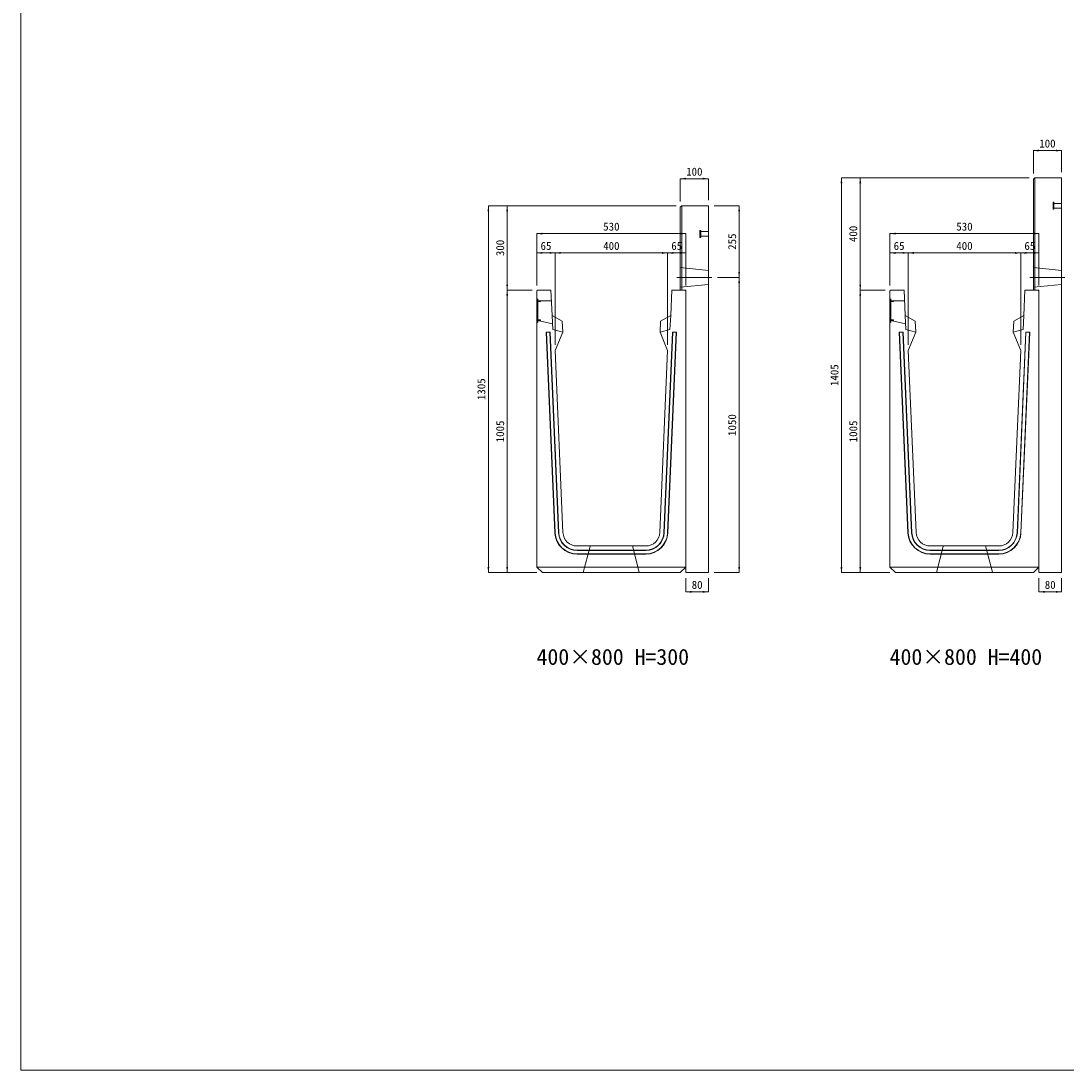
# Model space of a CAD drawing. Units: millimetres at full size. Extents: x -7442 to 51876, y 9625 to 40052.
# Drawn here: x 20252 to 23969, y 22059 to 25790 of the extents above; entities that cross this region are included whole.
import ezdxf
from ezdxf.enums import TextEntityAlignment as Align

# ---------------------------------------------------------------- set-up
doc = ezdxf.new("R2010")
doc.units = ezdxf.units.MM
doc.header["$LTSCALE"] = 16
for name, pattern in [('DASHED', [7.5, 6, -1.5]), ('USER1', [13.5, 7.5, -6]), ('USER2', [285.75, 190.5, -31.75, 31.75, -31.75])]:
    doc.linetypes.add(name, pattern=pattern)
doc.layers.add('0_2', color=7, linetype='Continuous')
for name, color, linetype, lineweight in [('HOLE', 7, 'DASHED', 9), ('KIJUN', 5, 'Continuous', 9), ('WWAY', 5, 'Continuous', 9), ('寸法線', 7, 'Continuous', 9), ('本体', 2, 'Continuous', 13), ('補助線', 8, 'Continuous', 9), ('ｲﾝｻｰﾄ', 3, 'USER1', 9)]:
    doc.layers.add(name, color=color, linetype=linetype, lineweight=lineweight)
doc.styles.add('ＭＳ ゴシック', font='')
doc.styles.get('ＭＳ ゴシック').set_extended_font_data('MS Gothic')

# ---------------------------------------------------------------- blocks, each defined once
blk = doc.blocks.new('filled_arrow')
at = {"color": 0, "linetype": 'Continuous', "lineweight": -2}
blk.add_solid([(7.5, 1.25), (0, 0), (7.5, -1.25)], dxfattribs=at)

msp = doc.modelspace()

# ---------------------------------------------------------------- linework, layer by layer
at = {"layer": 'HOLE'}
for points in [[(22276.68, 23922.89), (22426.68, 23922.89), (22451.68, 23827.89), (22251.68, 23827.89)], [(23532.42, 23922.89), (23682.42, 23922.89), (23707.42, 23827.89), (23507.42, 23827.89)]]:
    msp.add_lwpolyline(points, close=True, dxfattribs=at)
at = {"layer": 'KIJUN'}
for p, q in [((22120.85, 24682.89), (22119.81, 24683.89)), ((22120.85, 24682.89), (22151.65, 23969.53)), ((22133.82, 24683.89), (22132.86, 24682.89)), ((22569.55, 24683.89), (22538.74, 23970.09)), ((22569.55, 24683.89), (22570.5, 24682.89)), ((22582.52, 24682.89), (22583.56, 24683.89)), ((23376.59, 24682.89), (23375.55, 24683.89)), ((23376.59, 24682.89), (23407.38, 23969.53)), ((23389.56, 24683.89), (23388.6, 24682.89)), ((23825.29, 24683.89), (23794.47, 23970.09)), ((23825.29, 24683.89), (23826.24, 24682.89)), ((23838.26, 24682.89), (23839.3, 24683.89)), ((22473.8, 23907.89), (22229.57, 23907.89)), ((22473.8, 23906.89), (22229.57, 23906.89)), ((22229.57, 23894.89), (22473.8, 23894.89)), ((22229.57, 23893.89), (22473.8, 23893.89)), ((23729.53, 23907.89), (23485.31, 23907.89)), ((23729.53, 23906.89), (23485.31, 23906.89)), ((23485.31, 23894.89), (23729.53, 23894.89)), ((23485.31, 23893.89), (23729.53, 23893.89))]:
    msp.add_line(p, q, dxfattribs=at)
at = {"layer": 'KIJUN', "color": 7, "lineweight": 13}
for p, q in [((22551.68, 24617.89), (22523.75, 23970.74)), ((23807.42, 24617.89), (23779.49, 23970.74)), ((22473.8, 23922.89), (22229.57, 23922.89)), ((23729.53, 23922.89), (23485.31, 23922.89))]:
    msp.add_line(p, q, dxfattribs=at)
at = {"layer": 'KIJUN', "color": 7}
for p, q in [((22086.68, 23847.89), (22616.68, 23847.89)), ((23342.42, 23847.89), (23872.42, 23847.89))]:
    msp.add_line(p, q, dxfattribs=at)
at = {"layer": 'KIJUN', "color": 7, "lineweight": 13}
for points in [[(22179.62, 23970.74), (22151.68, 24617.89), (22178.68, 24682.89), (22176.68, 24722.89), (22140.68, 24742.89), (22136.68, 24832.89), (22089.68, 24832.89), (22086.68, 24829.89), (22086.68, 23847.89), (22106.68, 23827.89), (22596.68, 23827.89), (22616.68, 23847.89), (22616.68, 24829.89), (22613.68, 24832.89), (22566.68, 24832.89), (22562.68, 24742.89), (22526.68, 24722.89), (22524.68, 24682.89), (22551.68, 24617.89)], [(23435.36, 23970.74), (23407.42, 24617.89), (23434.42, 24682.89), (23432.42, 24722.89), (23396.42, 24742.89), (23392.42, 24832.89), (23345.42, 24832.89), (23342.42, 24829.89), (23342.42, 23847.89), (23362.42, 23827.89), (23852.42, 23827.89), (23872.42, 23847.89), (23872.42, 24829.89), (23869.42, 24832.89), (23822.42, 24832.89), (23818.42, 24742.89), (23782.42, 24722.89), (23780.42, 24682.89), (23807.42, 24617.89)]]:
    msp.add_lwpolyline(points, dxfattribs=at)
at = {"layer": 'KIJUN', "color": 7, "linetype": 'DASHED', "lineweight": 13}
for points in [[(22178.68, 24682.89), (22143.35, 24692.89), (22140.68, 24742.89)], [(22524.68, 24682.89), (22560.02, 24692.89), (22562.68, 24742.89)], [(23434.42, 24682.89), (23399.09, 24692.89), (23396.42, 24742.89)], [(23780.42, 24682.89), (23815.76, 24692.89), (23818.42, 24742.89)]]:
    msp.add_lwpolyline(points, dxfattribs=at)
at = {"layer": 'KIJUN'}
for points in [[(22164.63, 23970.09), (22133.82, 24683.89), (22119.81, 24683.89), (22150.65, 23969.49)], [(22163.63, 23970.05), (22132.86, 24682.89), (22120.85, 24682.89)], [(22551.72, 23969.53), (22582.52, 24682.89), (22570.5, 24682.89), (22539.73, 23970.05)], [(22552.72, 23969.49), (22583.56, 24683.89), (22569.55, 24683.89)], [(23420.37, 23970.09), (23389.56, 24683.89), (23375.55, 24683.89), (23406.39, 23969.49)], [(23419.37, 23970.05), (23388.6, 24682.89), (23376.59, 24682.89)], [(23807.46, 23969.53), (23838.26, 24682.89), (23826.24, 24682.89), (23795.47, 23970.05)], [(23808.46, 23969.49), (23839.3, 24683.89), (23825.29, 24683.89)]]:
    msp.add_lwpolyline(points, dxfattribs=at)
for centre, radius, start, end in [((22229.57, 23972.89), 79, 182.47166, 270), ((22229.57, 23972.89), 78, 182.47166, 270), ((22229.57, 23972.89), 66, 182.47166, 270), ((22229.57, 23972.89), 65, 182.47166, 270), ((22473.8, 23972.89), 65, 270, 357.52834), ((22473.8, 23972.89), 66, 270, 357.52834), ((22473.8, 23972.89), 78, 270, 357.52834), ((22473.8, 23972.89), 79, 270, 357.52834), ((23485.31, 23972.89), 79, 182.47166, 270), ((23485.31, 23972.89), 78, 182.47166, 270), ((23485.31, 23972.89), 66, 182.47166, 270), ((23485.31, 23972.89), 65, 182.47166, 270), ((23729.53, 23972.89), 65, 270, 357.52834), ((23729.53, 23972.89), 66, 270, 357.52834), ((23729.53, 23972.89), 78, 270, 357.52834), ((23729.53, 23972.89), 79, 270, 357.52834)]:
    msp.add_arc(centre, radius, start, end, dxfattribs=at)
at = {"layer": 'KIJUN', "color": 7, "lineweight": 13}
for centre, start, end in [((22229.57, 23972.89), 182.47166, 270), ((22473.8, 23972.89), 270, 357.52834), ((23485.31, 23972.89), 182.47166, 270), ((23729.53, 23972.89), 270, 357.52834)]:
    msp.add_arc(centre, 50, start, end, dxfattribs=at)
at = {"layer": 'WWAY', "color": 7, "linetype": 'DASHED', "lineweight": 13}
for points in [[(22086.68, 24802.89), (22089.88, 24800.89), (22089.88, 24718.89), (22086.68, 24716.89)], [(22138.37, 24794.89), (22089.88, 24794.89), (22089.88, 24800.89), (22086.68, 24802.89)], [(23342.42, 24802.89), (23345.62, 24800.89), (23345.62, 24718.89), (23342.42, 24716.89)], [(23394.11, 24794.89), (23345.62, 24794.89), (23345.62, 24800.89), (23342.42, 24802.89)], [(22086.68, 24716.89), (22089.88, 24718.89), (22089.88, 24724.89), (22142.28, 24712.89)], [(23342.42, 24716.89), (23345.62, 24718.89), (23345.62, 24724.89), (23398.02, 24712.89)]]:
    msp.add_lwpolyline(points, dxfattribs=at)
at = {"layer": 'WWAY'}
for points in [[(22087.88, 24799.89), (22089.88, 24799.89), (22089.88, 24719.89), (22087.88, 24719.89)], [(22089.88, 24794.89), (22099.88, 24794.89), (22099.88, 24792.89), (22089.88, 24792.89)], [(23343.62, 24799.89), (23345.62, 24799.89), (23345.62, 24719.89), (23343.62, 24719.89)], [(23345.62, 24794.89), (23355.62, 24794.89), (23355.62, 24792.89), (23345.62, 24792.89)], [(22089.88, 24726.89), (22099.88, 24726.89), (22099.88, 24724.89), (22089.88, 24724.89)], [(23345.62, 24726.89), (23355.62, 24726.89), (23355.62, 24724.89), (23345.62, 24724.89)]]:
    msp.add_lwpolyline(points, close=True, dxfattribs=at)
at = {"layer": '寸法線'}
for p, q in [((23852.42, 25329.33), (23952.42, 25329.33)), ((23852.42, 25247.89), (23852.42, 25329.33)), ((23952.42, 25252.89), (23952.42, 25329.33)), ((22596.68, 25229.33), (22696.69, 25229.33)), ((22596.68, 25147.89), (22596.68, 25229.33)), ((22696.69, 25152.89), (22696.69, 25229.33)), ((23169.95, 23827.89), (23169.95, 25232.89)), ((23837.42, 25232.89), (23169.95, 25232.89)), ((23236.84, 24832.89), (23236.84, 25232.89)), ((23837.42, 25232.89), (23236.84, 25232.89)), ((21914.21, 23827.89), (21914.21, 25132.89)), ((22581.68, 25132.89), (21914.21, 25132.89)), ((21981.1, 24832.89), (21981.1, 25132.89)), ((22581.68, 25132.89), (21981.1, 25132.89)), ((22716.69, 25132.89), (22806.12, 25132.89)), ((22806.12, 24877.89), (22806.12, 25132.89)), ((22086.68, 25033.9), (22616.68, 25033.9)), ((22086.68, 24849.89), (22086.68, 25033.9)), ((22616.68, 24849.89), (22616.68, 25033.9)), ((23342.42, 25033.9), (23872.42, 25033.9)), ((23342.42, 24849.89), (23342.42, 25033.9)), ((23872.42, 24849.89), (23872.42, 25033.9)), ((22086.68, 24965.22), (22151.68, 24965.22)), ((22086.68, 24849.89), (22086.68, 24965.22)), ((22151.68, 24965.22), (22551.68, 24965.22)), ((22151.68, 24637.89), (22151.68, 24965.22)), ((22151.68, 24637.89), (22151.68, 24965.22)), ((22551.68, 24637.89), (22551.68, 24965.22)), ((22551.68, 24965.22), (22616.68, 24965.22)), ((22551.68, 24637.89), (22551.68, 24965.22)), ((22616.68, 24849.89), (22616.68, 24965.22)), ((23342.42, 24965.22), (23407.42, 24965.22)), ((23342.42, 24849.89), (23342.42, 24965.22)), ((23407.42, 24965.22), (23807.42, 24965.22)), ((23407.42, 24637.89), (23407.42, 24965.22)), ((23407.42, 24637.89), (23407.42, 24965.22)), ((23807.42, 24637.89), (23807.42, 24965.22)), ((23807.42, 24965.22), (23872.42, 24965.22)), ((23807.42, 24637.89), (23807.42, 24965.22)), ((23872.42, 24849.89), (23872.42, 24965.22)), ((22728.95, 24877.89), (22806.12, 24877.89)), ((22728.95, 24877.89), (22806.12, 24877.89)), ((22806.12, 23827.89), (22806.12, 24877.89)), ((21981.1, 23827.89), (21981.1, 24832.89)), ((22069.68, 24832.89), (21981.1, 24832.89)), ((22069.68, 24832.89), (21981.1, 24832.89)), ((23236.84, 23827.89), (23236.84, 24832.89)), ((23325.42, 24832.89), (23236.84, 24832.89)), ((23325.42, 24832.89), (23236.84, 24832.89)), ((22086.68, 23827.89), (21914.21, 23827.89)), ((22086.68, 23827.89), (21981.1, 23827.89)), ((22616.68, 23807.89), (22616.68, 23759.63)), ((22696.69, 23807.89), (22696.69, 23759.63)), ((22716.69, 23827.89), (22806.12, 23827.89)), ((23342.42, 23827.89), (23169.95, 23827.89)), ((23342.42, 23827.89), (23236.84, 23827.89)), ((23872.42, 23807.89), (23872.42, 23759.63)), ((23952.42, 23807.89), (23952.42, 23759.63)), ((22616.68, 23759.63), (22696.69, 23759.63)), ((23872.42, 23759.63), (23952.42, 23759.63))]:
    msp.add_line(p, q, dxfattribs=at)
at = {"layer": '寸法線', "linetype": 'USER2'}
for p, q in [((22708.95, 24877.89), (22584.45, 24877.89)), ((23964.69, 24877.89), (23840.19, 24877.89))]:
    msp.add_line(p, q, dxfattribs=at)
at = {"layer": '本体', "color": 4, "lineweight": 5}
for p, q in [((23857.42, 25232.89), (23857.42, 24832.89)), ((22601.68, 25132.89), (22601.68, 24832.89))]:
    msp.add_line(p, q, dxfattribs=at)
at = {"layer": '本体', "linetype": 'USER1', "lineweight": 9}
for p, q in [((22596.68, 24912.89), (22696.69, 24902.89)), ((23852.42, 24912.89), (23952.42, 24902.89)), ((22596.68, 24842.89), (22696.69, 24852.89)), ((23852.42, 24842.89), (23952.42, 24852.89))]:
    msp.add_line(p, q, dxfattribs=at)
at = {"layer": '本体'}
for points in [[(23852.42, 25227.89), (23857.42, 25232.89), (23952.42, 25232.89), (23952.42, 23827.89), (23872.42, 23827.89), (23872.42, 24832.89), (23852.42, 24832.89)], [(22596.68, 25127.89), (22601.68, 25132.89), (22696.69, 25132.89), (22696.69, 23827.89), (22616.68, 23827.89), (22616.68, 24832.89), (22596.68, 24832.89)]]:
    msp.add_lwpolyline(points, close=True, dxfattribs=at)
at = {"layer": '補助線', "color": 1, "lineweight": 13}
msp.add_lwpolyline([(20252.04, 29521.83), (33503.47, 29521.83), (33503.47, 22058.74), (20252.04, 22058.74)], close=True, dxfattribs=at)
at = {"layer": 'ｲﾝｻｰﾄ'}
for p, q in [((23922.42, 25145.39), (23922.42, 25120.39)), ((23925.42, 25145.39), (23922.42, 25145.39)), ((23925.42, 25120.39), (23922.42, 25120.39)), ((23925.42, 25145.39), (23925.42, 25120.39)), ((23952.42, 25141.39), (23925.42, 25141.39)), ((23952.42, 25124.39), (23925.42, 25124.39)), ((23952.42, 25141.39), (23952.42, 25124.39)), ((22666.68, 25045.39), (22666.68, 25020.39)), ((22669.68, 25045.39), (22666.68, 25045.39)), ((22669.68, 25045.39), (22669.68, 25020.39)), ((22696.69, 25041.39), (22669.68, 25041.39)), ((22696.69, 25041.39), (22696.69, 25024.39)), ((22669.68, 25020.39), (22666.68, 25020.39)), ((22696.69, 25024.39), (22669.68, 25024.39))]:
    msp.add_line(p, q, dxfattribs=at)

# ---------------------------------------------------------------- block references
at = {"layer": '寸法線', "xscale": 2.67, "yscale": 2.67}
for p in [(23852.42, 25329.33), (22596.68, 25229.33), (22086.68, 25033.9), (23342.42, 25033.9), (22086.68, 24965.22), (22151.68, 24965.22), (22551.68, 24965.22), (23342.42, 24965.22), (23407.42, 24965.22), (23807.42, 24965.22), (22616.68, 23759.63), (23872.42, 23759.63)]:
    msp.add_blockref('filled_arrow', p, dxfattribs=at)
for p, rotation in [((23952.42, 25329.33), 180), ((22696.69, 25229.33), 180), ((23169.95, 25232.89), 270), ((23236.84, 25232.89), 270), ((21914.21, 25132.89), 270), ((21981.1, 25132.89), 270), ((22806.12, 25132.89), 270), ((22616.68, 25033.9), 180), ((23872.42, 25033.9), 180), ((22151.68, 24965.22), 180), ((22551.68, 24965.22), 180), ((22616.68, 24965.22), 180), ((23407.42, 24965.22), 180), ((23807.42, 24965.22), 180), ((23872.42, 24965.22), 180), ((22806.12, 24877.89), 90), ((21981.1, 24832.89), 90), ((22806.12, 24877.89), 270), ((23236.84, 24832.89), 90), ((21981.1, 24832.89), 270), ((23236.84, 24832.89), 270), ((21914.21, 23827.89), 90), ((21981.1, 23827.89), 90), ((22806.12, 23827.89), 90), ((23169.95, 23827.89), 90), ((23236.84, 23827.89), 90), ((22696.69, 23759.63), 180), ((23952.42, 23759.63), 180)]:
    msp.add_blockref('filled_arrow', p, dxfattribs=dict(at, rotation=rotation))

# ---------------------------------------------------------------- texts
at = {"layer": '0_2', "style": 'ＭＳ ゴシック'}
for s, p in [('400×800 H=300', (22085.5, 23482.87)), ('400×800 H=400', (23341.24, 23482.87))]:
    msp.add_text(s, height=56.96, dxfattribs=at).set_placement(p, align=Align.BOTTOM_LEFT)
at = {"layer": '寸法線', "style": 'ＭＳ ゴシック'}
for s, p in [('100', (23902.42, 25354.33)), ('100', (22646.68, 25254.33)), ('530', (22351.68, 25058.9)), ('530', (23607.42, 25058.9)), ('65', (22119.18, 24990.22)), ('400', (22351.68, 24990.22)), ('65', (22584.18, 24990.22)), ('65', (23374.92, 24990.22)), ('400', (23607.42, 24990.22)), ('65', (23839.92, 24990.22)), ('80', (22656.68, 23784.63)), ('80', (23912.42, 23784.63))]:
    msp.add_text(s, height=28.48, dxfattribs=at).set_placement(p, align=Align.MIDDLE_CENTER)
for s, p in [('400', (23211.84, 25032.89)), ('300', (21956.1, 24982.89)), ('255', (22781.12, 25005.39)), ('1405', (23144.95, 24530.39)), ('1305', (21889.21, 24480.39)), ('1050', (22781.12, 24352.89)), ('1005', (21956.1, 24330.39)), ('1005', (23211.84, 24330.39))]:
    msp.add_text(s, height=28.48, rotation=90, dxfattribs=at).set_placement(p, align=Align.MIDDLE_CENTER)

doc.saveas('drawing.dxf')
